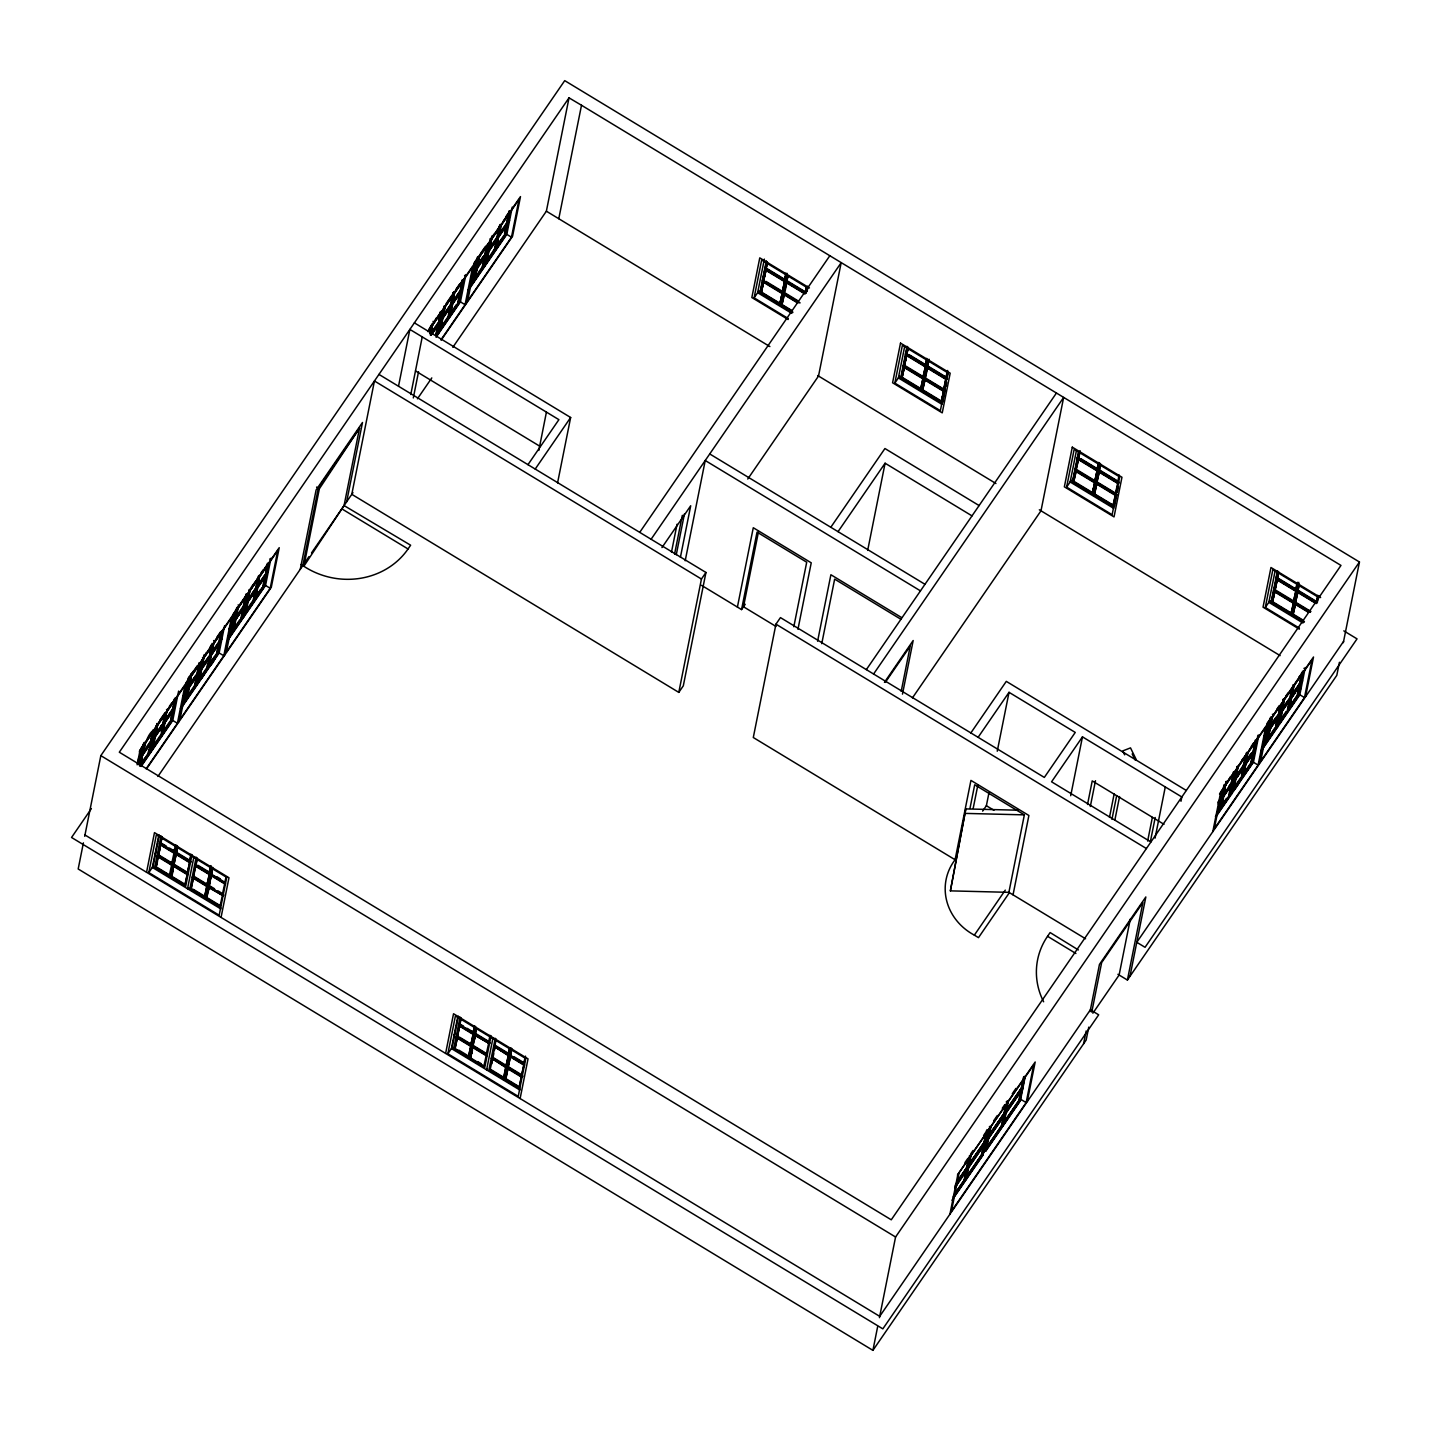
<?xml version="1.0" encoding="UTF-8"?>
<svg xmlns="http://www.w3.org/2000/svg" width="1431" height="1431" viewBox="0 0 1431 1431"><rect width="100%" height="100%" fill="white"/><g stroke="black" fill="none" stroke-linecap="round" stroke-linejoin="round"><path stroke-width="1.5" d="M83.409 842.841L78.186 868.993L872.91 1350.363L1086.165 1040.051L1088.758 1027.136M84.715 836.294L100.832 755.64L564.726 80.637L1359.45 562.007L1343.333 642.662M137.126 764.798L140.059 750.184M138.217 763.939L141.15 749.254L184.957 685.503L177.408 723.281L146.123 768.823M139.594 761.65L140.327 757.983M138.503 758.68L140.9 755.21L143.1 744.174M139.379 765.639L141.222 756.462L137.626 761.686M138.342 761.059L141.919 755.836L143.619 744.496L141.401 755.514L137.823 760.737M141.991 754.28L139.791 765.299L140.828 765.925L149.2 753.726L151.4 742.707L150.362 742.081L149.629 745.766M142.545 751.49L143.279 747.823M139.898 765.961L141.741 756.766L140.703 756.14M142.51 754.584L140.31 765.603L148.681 753.422L150.881 742.403L142.51 754.584L140.828 765.925M140.488 765.335L144.871 743.405L143.833 742.778M144.567 749.844L142.188 753.332L143.207 753.958L145.425 742.939L144.388 742.313M148.896 749.433L148.162 753.1L149.2 753.726M150.917 739.308L152.759 730.114M149.504 748.646L150.452 743.941M151.901 736.679L151.114 740.668L152.133 741.294L137.644 762.401M153.278 730.436L151.078 741.455L142.706 753.636C149.361 721.331 164.35 725.606 143.207 753.958M141.293 765.567L149.754 753.261L154.53 729.345L139.344 751.776M155.085 729.882L155.925 725.66M155.89 727.145L150.845 752.33L149.808 751.704M152.401 745.64L153.135 741.974M155.514 730.007L156.265 726.34M151.292 748.896L152.33 749.522L157.392 724.175M161.989 733.996L153.063 748.109L155.263 737.09L154.226 736.464M154.423 735.516L155.46 736.142L157.66 725.123L156.623 724.497M161.148 731.617L162.615 724.265L163.635 724.891L161.435 735.928L153.063 748.109M164.637 714.141L162.794 723.335L163.832 723.961L155.46 736.142M160.916 735.606L165.513 712.62L163.832 723.961M163.528 724.229L161.703 733.423L162.723 734.049L171.112 721.85L173.312 710.831L172.275 710.205M175.691 698.865L173.491 709.883L165.12 722.083L164.082 721.457L164.815 717.772M164.422 722.709L162.204 733.727L171.72 719.829L177.408 723.281M166.443 712.584L164.601 721.761L172.972 709.579L175.172 698.561L172.793 702.049M166.765 711.529L161.989 735.462L160.952 734.819L164.583 729.56M162.723 734.049L164.941 723.031L163.903 722.405M165.12 722.083L166.801 710.742L170.396 705.519M171.165 715.715L171.899 712.048M164.082 721.457L172.453 709.257L173.187 705.59M173.938 701.923L174.671 698.239M171.058 718.595L171.917 714.23M170.593 721.546L172.418 712.352M152.33 749.522L171.648 721.385L176.442 697.469L157.106 725.589M178.625 691.066L172.757 720.455L141.114 766.497M146.552 872.284L154.476 832.609L228.978 877.74L221.054 917.414M178.517 722.351L186.441 682.676M148.806 872.588L156.355 834.81L226.724 877.418L219.176 915.214L148.806 872.588L153.528 865.719M185.261 697.827L187.085 688.651L188.123 689.277L185.923 700.296L181.147 707.254M185.404 699.974L190.216 675.271L187.801 678.795M186.906 694.124L187.64 690.44M189.661 680.315L190.412 676.648M158.644 835.954L152.348 867.436L220.875 908.935M188.32 688.329L190.52 677.31L189.482 676.684L187.282 687.703L188.32 688.329L183.526 695.287M152.992 866.488L159.288 835.006M186.692 698.113L188.892 687.077L197.281 674.895L195.063 685.914L183.007 703.462M196.083 668.152L191.289 675.128L189.089 686.147L197.46 673.947L199.66 662.929M191.253 675.897L186.477 699.831L185.44 699.204L189.071 693.928M196.387 676.416L194.562 685.61L186.173 697.791L187.211 698.417L189.411 687.399L188.373 686.773M188.57 685.825L189.608 686.451L191.289 675.128M160.988 835.829L154.62 867.741L185.654 886.54L192.04 854.647M155.746 867.902L158.269 856.4L156.068 867.436L169.52 875.575L155.746 867.902L156.39 866.953L169.842 875.11M158.126 855.935L158.769 854.987L172.239 863.143L171.595 864.074L158.126 855.935L160.666 844.451L158.447 855.47L171.917 863.609M169.573 848.118L174.618 851.177L173.974 852.107L160.522 843.968L161.989 836.616M161.953 837.994L160.844 843.503L174.296 851.642M156.748 865.129L157.482 861.444M159.521 851.32L160.254 847.653M199.142 662.625L196.941 673.643L197.979 674.269L189.608 686.451M195.51 683.142L199.088 665.2M187.211 698.417L195.582 686.236L197.782 675.217L196.763 674.591M197.979 674.269L200.179 663.251M180.431 708.613L196.136 685.771L200.912 661.837L186.424 682.927M198.086 679.403L198.873 675.414M200.877 665.433L201.664 661.444M197.245 684.841L202.272 659.655M201.145 669.279C218.782 639.192 207.245 674.269 199.446 680.601L198.426 679.975L199.159 676.308M199.893 672.642L200.626 668.957L201.664 669.583L199.446 680.601M201.181 666.184L201.914 662.499M197.675 681.389L198.712 682.015L204.204 654.575M209.194 655.827L200.805 668.009L201.843 668.635L204.043 657.616M198.426 679.975L206.797 667.794L207.531 664.127M208.264 660.442L208.998 656.775L202.487 665.916M209.552 653.985L211.394 644.809L212.414 645.435L210.214 656.453L201.843 668.635M209.516 657.079L207.316 668.098L198.945 680.297M201.324 668.331L209.695 656.149L211.913 645.113L203.524 657.312M218.657 642.716L219.694 643.342C213.04 675.647 198.05 671.354 219.176 643.02M212.128 643.395L213.165 644.022L208.371 667.955L207.352 667.329M209.123 666.542L211.323 655.523L210.285 654.897M220.678 632.574L218.854 641.768L210.482 653.949L211.502 654.575L213.72 643.556L222.825 629.962L218.049 653.895L198.712 682.015M169.198 876.04L171.72 864.557M171.595 864.074L174.117 852.59L162.347 845.453M173.974 852.107L175.441 844.773M176.514 845.238L170.128 877.149L170.772 876.201M185.368 884.501L184.724 885.449L171.273 877.292L173.473 866.274L171.595 876.827L185.046 884.984L187.246 873.965M187.747 872.552L187.103 873.482L173.652 865.326L176.496 853.377M190.144 860.586L189.5 861.516L176.049 853.377L177.516 846.025M177.462 847.385L176.371 852.894L189.822 861.051L190.931 855.541M172.275 874.52L173.008 870.853M176.049 853.377L177.426 848.762M216.832 651.892L217.566 648.225M211.502 654.575L219.891 642.394L222.091 631.375M224.595 625.669L219.14 652.965L181.415 707.862M223.808 655.774L231.357 617.995L187.533 681.746L179.984 719.525L223.808 655.774L218.102 652.339M224.9 654.843L232.824 615.169M234.04 618.371L235.865 609.177L236.902 609.803L232.305 632.788L228.727 638.011M229.407 635.221L231.822 631.697L236.204 609.767M234.523 621.77L231.786 632.484L228.209 637.707M239.746 619.838L232.573 630.284L233.593 630.928L235.811 619.891L234.773 619.265M243.842 606.458L235.99 618.961L238.19 607.942L237.152 607.299M184.724 885.449L187.568 873.482M187.103 873.482L189.947 861.516M189.5 861.516L190.967 854.164M243.145 607.084L240.945 618.103L241.982 618.729L233.593 630.928M234.952 618.335L243.342 606.136L245.166 596.96M193.829 857.258L187.533 888.74L188.177 887.81L191.879 890.046M246.275 593.704L241.463 618.425L233.092 630.606M241.982 618.729L243.664 607.406L235.292 619.587M235.99 618.961L244.361 606.762L246.561 595.743L245.542 595.117M228.03 639.353L242.519 618.264L247.313 594.33L232.126 616.779M249.083 590.055L243.628 617.333L242.59 616.707M245.542 608.801L246.275 605.134M249.405 589.5L247.205 600.519L248.225 601.145L256.614 588.946L258.814 577.927L257.777 577.301L257.043 580.986M196.172 857.151L189.804 889.045L220.839 907.862M245.327 612.79L247.527 601.771L255.899 589.59L253.698 600.609M249.924 589.805L247.724 600.823L256.095 588.642L258.296 577.623L249.924 589.805L248.225 601.145M248.905 606.851L244.075 613.899L245.112 614.525L250.175 589.178M244.808 612.486L245.846 613.112L248.046 602.093L247.008 601.467L250.604 596.244M190.931 889.206L193.453 877.722L191.253 888.74L204.705 896.879L206.905 885.861L204.383 897.362L190.931 889.206L191.575 888.275M193.31 877.239L193.954 876.309L207.406 884.447L206.762 885.395L193.31 877.239L195.51 866.22L193.632 876.774L207.084 884.93L209.302 873.894M210.947 865.612L209.159 873.429L195.707 865.272L197.174 857.938M197.46 858.833L196.029 864.807L209.481 872.964M247.205 608.998L253.18 600.287L255.022 591.11M248.404 598.766L255.577 588.32L256.31 584.653M254.128 597.836L256.131 587.855L257.151 588.481M256.918 583.866L258.51 575.906L259.548 576.532M255.577 592.899L256.31 589.232M265.611 572.436L267.436 563.242L268.473 563.868L266.273 574.886L257.902 587.086L256.865 586.46L259.065 575.441M245.846 613.112L254.217 600.913L256.417 589.894L255.38 589.268M261.98 572.257L259.583 575.745L254.772 600.448L253.734 599.822M255.505 599.052L257.705 588.016L256.668 587.39L265.057 575.208L262.839 586.227L263.876 586.853L255.505 599.052L254.468 598.426M257.902 587.086L259.583 575.745M263.876 586.853L266.077 575.834M265.343 580.628L266.184 576.443M245.112 614.525L264.431 586.388L269.207 562.455L249.888 590.592M270.978 558.179L265.54 585.458L227.797 640.355M206.762 885.395L209.624 873.429M209.159 873.429L210.625 866.077M205.313 898.453L211.305 868.545M206.44 898.614L207.084 897.666L220.553 905.823L219.909 906.753L206.44 898.614L208.98 887.113L206.762 898.131L220.231 906.288M208.837 886.648L211.359 875.146L224.81 883.303L222.288 894.786L208.837 886.648L210.214 882.033M225.329 881.89L224.685 882.82L211.233 874.681L212.7 867.329M211.359 875.146L209.159 886.183L222.288 894.786M212.647 868.706L211.555 874.216L225.007 882.355M208.193 892.157L208.926 888.49M210.947 878.366L211.681 874.681M270.191 588.284L277.739 550.506L233.933 614.239L226.384 652.035L270.191 588.284L264.502 584.832M219.909 906.753L222.431 895.269L208.658 887.596M224.685 882.82L226.098 876.845M300.26 569.323L316.108 489.974L362.49 422.485L346.642 501.834M303.873 566.211L319.363 488.74L359.539 428.119L344.066 505.572L303.873 566.211L301.118 564.53M398.551 386.084L409.874 329.416L558.895 419.659L527.967 464.664M410.786 394.527L422.199 337.072M413.309 397.943L418.532 371.792M430.033 329.273L430.767 325.588L431.804 326.214L430.337 333.566M429.819 333.244L431.286 325.91L428.889 329.38M430.212 332.904L430.946 329.219M430.373 335.051L432.573 324.032L434.97 320.544M430.552 334.782L432.538 324.801L431.5 324.175M431.25 333.53L432.573 324.032M438.029 323.495L435.829 334.514L436.866 335.14L439.067 324.121M438.601 320.705L440.426 311.529L441.464 312.155L439.263 323.173L430.892 335.373M440.766 312.119L436.383 334.049L437.421 334.675L442.197 310.742L428.209 331.437M436.348 334.836L438.548 323.8L431.375 334.246M443.968 306.467L438.512 333.745L437.492 333.119M440.068 327.055L440.802 323.388M443.932 307.737L442.09 316.931L443.127 317.557L451.498 305.358L453.699 294.339L452.679 293.713M445.059 305.59L439.997 330.919L459.333 302.8L464.109 278.866L444.773 307.003M440.211 329.202L442.93 318.505L441.911 317.879M443.127 317.557L445.327 306.538L444.29 305.912M439.711 328.897L448.082 316.698L450.282 305.679L451.32 306.306L449.119 317.324L440.73 329.524M443.288 315.178L450.461 304.731L452.303 295.555M453.412 292.3L450.98 305.053L442.608 317.235M450.103 311.153L450.837 307.486M453.967 291.835L451.749 302.871L452.786 303.497L461.176 291.298L463.59 280.261M449.889 315.142L452.089 304.123L460.46 291.942L458.26 302.961M454.468 292.157L452.268 303.175L460.657 290.994L462.857 279.975L454.468 292.157L452.786 303.497M454.45 292.926L449.656 316.859L448.619 316.233L451.051 312.727M449.37 314.82L450.407 315.446L452.607 304.427L451.57 303.801L455.165 298.578M459.584 293.462L457.741 302.639L458.779 303.265L450.407 315.446M452.947 301.118L460.138 290.672L462.338 279.653L463.376 280.279M458.689 300.188L462.678 280.243M458.779 303.265L460.979 292.246L459.941 291.62M465.88 274.591L460.424 301.869L436.079 337.287M441.303 339.308L465.075 304.696L472.641 266.899L428.817 330.65M466.184 303.766L474.108 264.091M472.928 279.242L474.77 270.065L475.79 270.692L473.589 281.71L470.012 286.933M472.552 272.588L474.949 269.117L476.791 259.923M471.193 276.702L475.986 269.744L478.079 258.063M484.948 256.31C477.918 254.468 468.796 305.214 477.078 268.813L476.058 268.187M476.237 267.239L477.274 267.865L479.474 256.847L478.437 256.221M473.84 279.206L482.229 267.007L484.054 257.83M477.435 265.504L484.608 255.058L486.451 245.864M486.969 246.186L482.748 267.329L474.144 279.778M474.877 279.832L483.267 267.651L485.467 256.614L484.429 255.988M477.274 267.865L485.646 255.684L487.846 244.665M468.098 290.028L483.803 267.186L488.597 243.252L474.09 264.341M484.912 266.255L490.368 238.959M488.293 250.371L486.093 261.39L487.13 262.016L495.502 249.835L500.099 226.849M488.847 247.581L489.581 243.914M485.359 262.803L486.379 263.429L491.87 235.972M487.13 262.016L488.812 250.675L497.183 238.494L494.983 249.513L487.81 259.959M489.509 250.049L497.899 237.868L496.861 237.242L488.49 249.423L489.509 250.049L491.709 239.031L490.69 238.405M487.291 259.655L494.464 249.209L496.664 238.19L497.702 238.816M497.219 235.399L499.061 226.223M492.604 252.25L495.019 248.744L497.004 238.762M498.435 237.403L497.398 236.777L499.401 226.796M500.868 224.649L496.056 249.37L495.019 248.744M504.123 235.149L495.752 247.33L496.79 247.957L498.471 236.616L506.842 224.434M508.363 213.988L506.52 223.182L498.149 235.364L499.186 235.99L501.387 224.971L500.349 224.345M504.499 233.307L506.324 224.112L507.361 224.739L505.161 235.775L496.79 247.957M496.271 247.635L504.642 235.453L509.454 210.751M499.186 235.99L507.558 223.808L509.758 212.79L508.72 212.164M486.379 263.429L505.715 235.31L510.491 211.377L491.173 239.496L490.135 238.87M512.262 207.084L506.807 234.38L469.082 289.259M511.475 237.188L519.024 199.41L475.217 263.161L467.669 300.939L511.475 237.188L505.787 233.754M452.822 347.322L546.374 211.198L569.019 97.845L581.505 105.268L558.788 218.728L769.896 346.588M538.825 450.443L546.392 412.271M557.571 482.891L570.647 417.494L414.382 322.851M445.613 1053.413L453.538 1013.738L528.039 1058.868L520.115 1098.543M447.867 1053.735L455.416 1015.938L525.785 1058.564L518.237 1096.343L447.867 1053.735L452.59 1046.848M457.705 1017.083L451.409 1048.565L519.936 1090.064M452.053 1047.635L458.349 1016.153M491.083 1035.776L484.715 1067.687L453.663 1048.887L460.049 1016.976M457.33 1037.547L455.13 1048.565L468.259 1057.187L454.808 1049.03L457.652 1037.081M471.282 1044.272L470.638 1045.22L457.187 1037.064L460.031 1025.115M473.679 1032.323L473.035 1033.254L459.584 1025.097L461.05 1017.763M460.997 1019.122L459.906 1024.632L473.357 1032.788L474.466 1027.279M468.259 1057.187L471.103 1045.22M470.638 1045.22L473.482 1033.254M473.035 1033.254L474.502 1025.902M468.939 1054.88L470.781 1045.685M472.802 1035.561L470.96 1044.755L457.509 1036.599L459.709 1025.58L473.16 1033.737M469.189 1058.278L475.575 1026.367M484.411 1065.648L483.767 1066.578L470.316 1058.439L472.838 1046.955L470.638 1057.974L484.089 1066.113M472.713 1046.472L475.235 1034.989L488.687 1043.127L486.164 1054.611L472.713 1046.472L473.357 1045.542L486.808 1053.681L486.164 1054.611M475.11 1034.506L475.754 1033.576L489.205 1041.714L488.561 1042.662L475.11 1034.506L476.201 1028.996M475.235 1034.989L473.035 1046.007L486.486 1054.146M476.523 1028.531L475.432 1034.041L488.883 1042.179M471.693 1053.824L472.427 1050.157M474.466 1040.015L475.199 1036.348M483.767 1066.578L486.307 1055.094M488.561 1042.662L490.028 1035.311M492.89 1038.387L486.594 1069.887L487.238 1068.939M495.233 1038.28L488.847 1070.191L519.9 1088.991M489.992 1070.352L492.514 1058.851L505.644 1067.472L503.444 1078.491L489.992 1070.352L490.636 1069.404L502.406 1076.541M493.749 1053.771L493.015 1057.437L506.467 1065.594L505.823 1066.524L492.371 1058.385L494.893 1046.884L508.345 1055.041L506.145 1066.059L492.693 1057.92M494.768 1046.419L495.412 1045.471L508.864 1053.627L508.22 1054.558L494.768 1046.419L496.235 1039.067M491.727 1063.895L492.461 1060.228M494.482 1050.104L495.215 1046.419M505.823 1066.524L508.667 1054.575M508.22 1054.558L509.311 1049.048M505.966 1067.007L503.766 1078.026L490.314 1069.869M508.899 1052.25L509.633 1048.583M504.374 1079.6L510.76 1047.689M505.501 1079.743L508.023 1068.259L505.823 1079.278L519.274 1087.435L521.474 1076.398L518.952 1087.9L505.501 1079.743L506.145 1078.813L517.915 1085.932M521.993 1074.985L521.349 1075.933L507.898 1067.776L510.742 1055.828M524.39 1063.036L523.746 1063.966L510.295 1055.81L511.761 1048.476M511.708 1049.835L510.617 1055.345L524.068 1063.501L525.535 1056.15M521.349 1075.933L524.193 1063.966M523.746 1063.966L525.213 1056.615M671.479 552.187L677.06 524.229M674.573 554.083L682.319 515.339M676.273 554.727L684.412 513.979M680.423 557.231L690.708 505.751L661.963 547.572M685.199 560.773L705.233 460.496L920.473 590.878M788.248 318.523L754.101 297.845L761.65 260.066L807.191 287.649L806.351 291.835M764.351 259.1L757.643 292.693L791.79 313.371M701.44 579.036L374.439 380.968L351.793 494.321L678.795 692.389L701.44 579.036L705.948 572.472L378.947 374.403M791.898 312.369L759.897 292.997L766.336 260.782M759.897 292.997L762.544 282.086M766.533 262.141L762.294 281.031L798.051 302.692M779.662 304.427L782.507 292.479L779.662 304.427L761.042 293.158L763.886 281.191M763.421 281.191L766.265 269.225L763.421 281.191L782.059 292.479L782.703 291.53L784.904 280.512L765.818 269.225L767.284 261.873M761.364 292.693L763.564 281.657M763.743 280.726L765.943 269.708L784.582 280.977L782.381 291.996M766.14 268.76L767.231 263.25M761.042 293.158L763.51 283.034M765.818 269.225L767.553 262.767M705.948 572.472L683.303 685.825L678.795 692.389M782.059 292.479L784.904 280.512M785.905 273.16L784.438 280.512L786.191 274.054M779.984 303.962L782.185 292.944M784.76 280.029L785.869 274.519M787.032 273.321L780.593 305.536L787.229 274.68M792.899 312.459L781.737 305.697L784.26 294.196M799.017 302.746L784.116 293.731L786.639 282.229L805.277 293.516M805.599 293.051L786.513 281.764L787.926 275.772M781.737 305.697L784.582 293.731L783.938 294.661L796.978 302.567M785.136 290.958L786.961 281.764L786.317 282.712L804.955 293.981M786.513 281.764L787.891 277.149M737.412 607.084L753.278 527.735L811.234 562.83L797.943 629.3M701.494 585.315L741.562 609.588L757.035 532.117L806.708 562.204L793.811 626.76M805.134 293.033L806.243 287.524M804.204 292.997L764.691 269.064L765.335 268.134L805.456 292.568L806.565 287.059M805.456 292.568L806.887 286.594M758.537 531.456L743.494 606.762L775.978 626.438M806.476 292.139L807.674 286.164M807.12 291.209L807.925 287.22M978.106 737.323L1009.034 692.318L1075.253 732.422L1044.326 777.427L780.45 617.602L775.942 624.166L753.296 737.52L955.085 859.745A56.113 51.588 11.3 0 0 974.35 935.141L978.482 937.645L1009.41 892.64M817.602 641.213L830.892 574.743L901.566 617.548M821.752 643.682L834.649 579.126L900.868 619.247M894.84 383.097L902.389 345.3L947.912 372.883L940.364 410.661L894.84 383.097L899.562 376.21M904.678 346.445L898.382 377.927L942.009 404.365M907.021 346.338L900.636 378.249L942.027 403.309L946.446 381.218M905.662 355.371L901.28 377.301L941.419 401.753L943.619 390.717M906.056 353.368L947.447 378.446L946.803 379.376L905.412 354.316L906.86 349.379M901.763 378.392L904.607 366.443L901.763 378.392L920.401 389.679L921.045 388.731L902.406 377.462M904.159 366.425L907.004 354.477L904.159 366.425L922.78 377.712L923.424 376.782L904.803 365.495M909.061 354.655L925.821 364.816L925.177 365.746L906.556 354.459L908.023 347.125M867.669 550.416L885.091 463.215L972.007 515.875M902.085 377.927L904.285 366.908M904.481 365.96L906.682 354.942L925.302 366.229M906.878 353.994L907.97 348.484M907.934 349.862L906.556 354.459M920.401 389.679L923.245 377.712L906.485 367.57M922.78 377.712L925.624 365.746L923.102 377.247M925.177 365.746L926.644 358.394M920.723 389.214L922.923 378.195M925.499 365.281L926.912 359.306M927.413 360.397L921.331 390.77L927.95 359.932M941.097 402.218L943.941 390.252L941.097 402.218L922.458 390.931L924.981 379.448M943.476 390.252L945.676 379.233L927.055 367.946L927.699 367.016L925.499 378.034L944.12 389.304L943.476 390.252L924.855 378.965L927.377 367.481L945.998 378.75L943.798 389.787M945.676 379.233L946.32 378.285L927.252 366.998L929.041 359.181M922.458 390.931L925.302 378.965L942.081 389.125M927.252 366.998L928.987 360.558M947.34 370.933L945.873 378.285L947.25 373.67M946.195 377.82L947.662 370.468M944.496 387.479L945.587 381.97M946.803 379.376L948.109 372.919M942.671 402.379L945.068 390.413L903.211 365.334M945.855 386.424L946.66 382.435M901.208 691.334L910.223 646.15L885.342 682.354M902.478 694.124L913.175 640.516L884.447 682.337M955.085 859.745L970.933 780.396L1028.889 815.491L1013.041 894.84M1017.835 810.196L965.836 808.909L950.381 890.869L1008.891 892.336L1085.574 938.772M950.381 890.869L965.836 808.909M969.968 808.461L974.708 784.778L1024.363 814.865L1008.891 892.336M973.187 808.354L977.928 784.671M872.91 1350.363L877.704 1326.376M879.457 1317.665L895.573 1237.01L1359.45 562.007M982.632 811.109L986.388 805.671L989 792.595M997.246 751.221L1009.034 692.318M1066.614 487.13L1074.162 449.352L1119.686 476.934L1112.137 514.713L1066.614 487.13L1071.336 480.261M1076.452 450.497L1070.155 481.979L1113.783 508.399M1113.801 507.361L1072.409 482.283L1078.491 451.892M1077.436 459.405L1072.409 482.283M1077.847 457.419L1119.239 482.497L1118.595 483.428L1077.203 458.349L1078.634 453.43M1092.175 493.731L1095.019 481.764L1092.175 493.731L1073.536 482.444L1076.076 470.96M1080.119 450.693L1078.33 458.51L1097.416 469.797L1095.198 480.816L1094.554 481.764L1075.933 470.477L1078.455 458.993L1097.094 470.262L1094.876 481.281M1073.536 482.444L1076.398 470.477L1075.754 471.425L1094.375 482.694M1075.933 470.477L1078.419 460.353M1079.707 453.895L1078.33 458.51M1094.554 481.764L1097.416 469.797M1098.418 462.446L1096.951 469.797L1098.704 463.34M1092.497 493.248L1094.697 482.229M1097.273 469.332L1098.382 463.805M1099.545 462.607L1093.105 494.822L1099.741 463.966M949.934 1214.168L957.858 1174.493L1033.701 1064.807L1026.152 1102.603L951.418 1211.342L958.967 1173.563M1098.954 484.143L1115.715 494.303L1112.871 506.252L1094.232 494.983L1097.094 483.016M1096.629 483.016L1097.273 482.068L1115.894 493.355L1115.25 494.285L1096.629 483.016L1099.473 471.049L1096.951 482.533M1098.829 471.997L1117.468 483.267L1118.112 482.336L1099.026 471.049L1100.493 463.698M1094.554 494.5L1096.772 483.481M1099.348 470.584L1100.761 464.592M954.137 1194.652L964.047 1180.235L966.247 1169.216L967.284 1169.842L965.084 1180.861L953.922 1197.085M956.534 1182.686L966.444 1168.268L968.644 1157.25L969.681 1157.876L967.463 1168.894L955.085 1186.925M966.193 1171.792L964.601 1179.77L965.639 1180.396L970.415 1156.463L969.377 1155.837M955.103 1185.44L966.98 1167.803L968.179 1161.811M987.712 1130.436L982.471 1155.55L966.372 1178.983L965.335 1178.357L967.177 1169.181M983.562 1135.534L986.031 1131.939L983.83 1142.958L984.868 1143.584L968.769 1167.016L967.732 1166.39L968.465 1162.723M966.372 1178.983L968.572 1167.964L967.535 1167.338M968.769 1167.016L970.969 1155.998L969.932 1155.372M965.335 1178.357L981.433 1154.924L983.276 1145.73M953.422 1196.03L981.988 1154.459L986.048 1134.193M986.961 1129.578L987.801 1131.152L983.025 1155.085L951.955 1200.287M1112.871 506.252L1115.393 494.768M1115.25 494.285L1117.79 482.802L1099.151 471.515M1119.114 474.985L1117.647 482.336L1118.291 481.388L1099.67 470.101L1099.026 471.049M988.982 1128.612L984.564 1150.703L985.601 1151.329L1020.392 1100.707L1025.168 1076.774M1116.269 491.513L1117.378 486.003M985.315 1149.29L987.515 1138.271L988.553 1138.897L986.335 1149.916L985.315 1149.29L1001.414 1125.857L1003.614 1114.838L1004.651 1115.465L1002.451 1126.483L986.335 1149.916M1007.048 1103.498L1004.848 1114.516L988.732 1137.949L987.694 1137.323L989.894 1126.304M985.601 1151.329L990.377 1127.395L989.358 1126.769M1075.003 469.368L1116.842 494.446L1114.445 506.413L1073.858 481.979M1117.235 492.461L1118.434 486.486M988.732 1137.949L990.932 1126.93M987.694 1137.323L1003.811 1113.89L1005.635 1104.714M1003.56 1117.414L1001.968 1125.392L1003.006 1126.018L1007.782 1102.085L1006.744 1101.459M1023.04 1081.657L1021.752 1088.115L1022.789 1088.741L987.998 1139.362L986.961 1138.736L1004.347 1113.425L1005.152 1109.436M1003.435 1120.312L1004.168 1116.627M1006.565 1104.66L1007.299 1100.994L1008.336 1101.62L1006.136 1112.638L1005.099 1112.012L1021.197 1088.58L1023.398 1077.561L1024.435 1078.187M1002.702 1123.979L1003.739 1124.605L1005.939 1113.586L1004.902 1112.96L1021.752 1088.115M1070.71 795.725L1082.462 736.858L1181.845 796.978L1180.969 801.288M1003.936 1122.172L1018.818 1100.546L1020.643 1091.352M985.816 1148.896L1019.355 1100.081L1021.358 1090.1M1003.739 1124.605L1019.838 1101.172L1025.079 1076.058M1027.243 1101.673L1035.185 1061.999L957.464 1174.958M1087.524 804.49L1092.229 780.897L1164.011 824.31M1090.315 806.494L1095.484 780.718M1109.472 817.405L1114.177 793.811M1111.941 819.373L1116.663 795.708M1114.838 820.213L1119.561 796.548M1083.589 1043.789L1086.165 1030.928M1090.028 1011.628L1099.455 964.44L1145.837 896.951L1129.989 976.3M1091.764 1012.075L1101.655 962.58L1142.886 902.585L1127.413 980.038L1117.915 974.296M1130.293 919.078L1119.114 975.03L1092.873 1013.202M1147.644 841.052L1152.366 817.369M1150.488 841.088L1155.211 817.495M1155.067 838.119L1165.281 786.961M1212.808 831.661L1220.732 791.987L1313.515 656.99L1305.591 696.664M1221.841 791.057L1214.275 828.853L1258.099 765.102L1265.648 727.306L1219.516 794.008M1216.797 812.468L1219.176 808.98L1221.019 799.804M1217.978 802.236L1221.573 797.013L1223.773 785.995M1219.695 809.302L1224.507 784.582M1221.573 801.593L1222.307 797.926M1228.853 786.442L1231.232 782.954L1233.433 771.935L1234.47 772.561L1232.27 783.58L1223.899 795.761L1222.861 795.135L1223.594 791.468M1224.328 787.801L1225.061 784.116M1215.438 816.564L1220.214 809.606L1222.414 798.587L1221.376 797.961M1219.015 802.863L1222.611 797.639L1224.292 786.317M1220.983 807.424L1223.183 796.405L1231.572 784.206L1229.372 795.225L1217.101 813.005M1225.58 784.438L1223.38 795.457L1231.751 783.276L1233.951 772.239L1225.58 784.438L1223.899 795.761M1226.349 781.219L1220.768 809.141L1219.731 808.515M1220.464 807.102L1221.502 807.728L1223.702 796.709L1222.682 796.083M1299.437 628.155L1265.29 607.477L1272.839 569.681L1318.38 597.264M1230.678 785.744L1228.853 794.92L1229.873 795.547L1221.502 807.728M1232.878 777.051L1233.772 772.525M1229.873 795.547L1232.091 784.528M1215.939 816.171L1230.427 795.081L1235.221 771.148M1275.128 570.826L1268.832 602.326L1302.979 623.004M1236.992 766.855L1231.536 794.151L1230.499 793.525M1235.436 778.589C1253.073 748.502 1241.536 783.58 1233.755 789.93L1232.717 789.286L1233.45 785.619M1235.829 773.652L1236.563 769.985M1238.065 765.996L1233.003 791.325L1252.34 763.206L1257.921 735.284M1303.086 622.002L1271.104 602.63L1277.472 570.719M1233.755 789.93L1235.955 778.893L1234.917 778.267M1246.419 752.706C1248.154 759.324 1229.247 796.208 1238.334 766.944L1237.314 766.3M1276.13 579.752L1271.104 602.63M1315.393 602.63L1275.88 578.696L1277.722 571.774M1272.231 602.773L1275.075 590.824L1272.231 602.773L1290.851 614.06L1291.495 613.13L1272.875 601.843M1277.096 580.7L1275.254 589.876L1293.892 601.163L1293.248 602.093L1274.61 590.824L1277.472 578.857M1293.57 601.628L1296.092 590.144L1277.007 578.857L1278.473 571.506M1274.753 591.289L1272.553 602.308L1304.428 621.609M1274.932 590.341L1277.15 579.322L1295.771 590.609M1277.328 578.374L1278.438 572.865M1277.007 578.857L1278.759 572.4M1241.464 775.262L1243.289 766.086M1235.096 777.337L1243.485 765.138L1245.31 755.962M1241.607 777.427L1243.807 766.408M1245.864 757.75L1246.598 754.083M1236.134 777.963L1244.523 765.764L1246.723 754.745L1245.686 754.119M1247.492 752.563L1245.292 763.582L1253.663 751.4L1255.863 740.364L1248.691 750.81M1247.456 753.332L1242.68 777.266L1241.643 776.639M1233.236 789.608L1251.266 763.367L1253.467 752.33C1246.455 750.506 1237.314 801.253 1245.614 764.834L1244.576 764.208M1244.773 763.26L1245.811 763.886L1248.011 752.867L1246.973 752.241M1242.376 775.226L1250.748 763.045L1252.214 755.693M1255.345 740.06L1253.145 751.078L1254.182 751.704L1245.811 763.886M1252.179 758.233L1251.302 762.58L1252.34 763.206M1252.894 754.602L1255.291 742.635M1243.414 775.852L1251.785 763.671L1253.985 752.652L1252.948 752.026M1254.182 751.704L1256.382 740.686M1258.886 734.979L1253.431 762.276L1215.706 817.173M1259.191 764.172L1267.115 724.497M1268.224 723.567L1260.675 761.346L1304.482 697.595L1312.03 659.816L1267.097 724.748M1290.851 614.06L1293.696 602.111L1276.935 591.951M1293.248 602.093L1296.092 590.144M1297.094 582.793L1295.627 590.127L1296.271 589.196L1277.65 577.909M1263.179 744.961L1265.576 741.491L1267.777 730.454L1268.814 731.08L1266.614 742.117L1263.018 747.34M1268.689 725.839L1269.422 722.172M1291.173 613.595L1293.696 602.111M1295.949 589.661L1297.416 582.31M1270.907 717.092L1268.474 729.828L1263.698 736.786M1264.217 737.108L1268.993 730.15L1271.086 718.451M1298.239 582.936L1291.799 615.169L1298.811 582.31M1271.962 716.931L1269.762 727.95L1278.151 715.768M1271.944 717.718L1267.15 741.652L1266.113 741.025M1277.955 716.716C1270.943 714.874 1261.802 765.621 1270.102 729.22L1269.064 728.594M1269.243 727.646L1270.281 728.272L1272.481 717.253L1271.461 716.627M1304.106 622.091L1292.926 615.312L1295.449 603.828M1310.206 612.379L1295.305 603.345L1297.845 591.862L1316.466 603.149M1317.701 598.051L1316.323 602.666L1297.702 591.379L1299.169 584.045M1292.926 615.312L1295.771 603.363L1299.491 605.617M1295.305 603.345L1298.167 591.397L1297.523 592.327L1316.144 603.614M1297.702 591.379L1299.455 584.939M1275.611 725.589L1277.436 716.394L1278.473 717.02L1276.273 728.039L1267.902 740.238M1278.724 709.937L1279.457 706.27M1267.15 740.185L1275.754 727.735L1279.976 706.592M1270.281 728.272L1278.652 716.09L1280.87 705.054M1261.122 750.434L1276.828 727.574L1281.604 703.658M1283.374 699.365L1277.919 726.644L1276.881 726.018M1280.208 716.287L1280.942 712.602M1291.71 688.454L1289.868 697.648L1290.905 698.274L1282.534 710.456L1281.496 709.83L1282.23 706.163M1282.963 702.478L1283.696 698.811M1278.366 723.21L1279.403 723.836L1284.466 698.489M1279.099 721.796L1280.137 722.422L1282.337 711.404L1281.3 710.778L1283.696 707.29M1282.534 710.456L1284.215 699.115L1292.587 686.934L1290.386 697.952L1282.015 710.152M1289.671 698.578L1287.471 709.615L1288.508 710.241L1280.137 722.422M1288.419 707.147L1290.422 697.183L1291.46 697.809M1291.621 691.191L1292.408 687.202M1290.708 699.222L1287.989 709.919L1279.618 722.1M1288.508 710.241L1293.105 687.256M1289.796 708.363C1290.744 684.716 1314.767 671.05 1289.796 708.363L1288.759 707.737L1297.148 695.538L1299.348 684.519L1296.951 688.007M1302.478 671.157C1304.196 677.757 1285.306 714.641 1294.393 685.377L1293.356 684.751M1299.903 681.746L1301.727 672.552L1302.765 673.178L1300.564 684.215L1292.193 696.396M1299.867 684.841L1297.667 695.86L1289.277 708.041M1316.323 602.666L1317.79 595.314M1317.754 596.691L1316.645 602.201L1276.524 577.766M1279.403 723.836L1298.722 695.699L1303.516 671.783M1317.826 600.984L1318.863 595.797M1305.287 667.49L1299.831 694.768L1260.89 751.436M1339.416 662.285L1336.804 675.36L1127.413 980.038M569.019 97.845L119.31 752.223L891.263 1219.802L1340.972 565.424L581.505 105.268M91.387 808.604L71.55 837.475L882.838 1328.862L1098.668 1014.812L1090.386 1009.785L879.707 1316.359L84.984 834.989M359.539 428.119L318.308 488.114L302.835 565.585A74.108 68.116 11.3 0 0 408.05 548.967L410.625 545.211L344.066 505.572M190.77 674.806L193.167 671.318M159.717 720.383L164.511 713.425M169.395 706.324L171.774 702.836M191.486 674.18L197.46 665.469M206.118 652.876L204.239 656.668M209.695 647.653L212.092 644.183M216.975 637.081L220.553 631.858M251.301 587.121L258.993 576.997M260.961 573.062L263.358 569.574M436.348 317.861L433.271 323.406M446.204 303.533L452.178 294.822M455.863 289.473L459.458 284.25M474.269 262.678L477.865 257.455M480.351 253.842L485.127 246.883M493.784 234.29L491.906 238.083M505.841 216.743L509.436 211.52M141.222 747.984L143.619 744.496M157.142 724.802L165.513 712.62M186.406 682.211L190.001 676.988M214.382 641.499L221.572 631.053L216.975 654.039L208.604 666.238M232.806 614.722L236.383 609.499L234.183 620.517L230.588 625.741M246.06 595.439L237.671 607.62L232.859 632.323L231.822 631.697M264.377 568.787L267.955 563.564L265.755 574.582L257.383 586.764M437.349 317.074L440.945 311.851L438.745 322.869L431.572 333.316M446.007 304.481L450.801 297.505M474.072 263.626L476.469 260.156M486.146 246.078L478.956 256.525L476.756 267.543L485.127 255.362M491.209 238.727L499.58 226.527L497.38 237.546L488.991 249.745M503.265 221.179L508.041 214.203M139.523 750.828L279.224 547.679L271.282 587.354L147.16 767.964M427.726 331.581L520.49 196.584L512.566 236.258L441.106 340.256M213.165 644.022L203.488 658.081L202.469 657.455M146.964 746.356L150.559 741.133L151.597 741.759M155.621 733.781L161.596 725.07M183.687 692.926L186.084 689.438M189.768 684.09L195.743 675.378M231.267 623.683L233.664 620.195L234.702 620.821L231.106 626.045M256.865 586.46L265.236 574.26L266.273 574.886M431.053 332.994L438.226 322.547L439.263 323.173M142.653 752.974L146.266 747.697M159.02 729.488L153.689 736.929L154.709 737.555L174.045 709.418L173.008 708.792M160.934 726.376L163.349 722.87L164.386 723.496M168.178 715.84L171.809 710.563M190.251 683.714L187.837 687.238L188.856 687.864M192.666 680.208L197.496 673.178L198.533 673.804L183.347 696.235M214.561 648.332L209.731 655.362L210.768 655.988M231.089 624.631L233.486 621.143L231.285 632.162L232.305 632.788M236.634 616.224L239.049 612.701M252.5 593.132L256.131 587.855M431.536 332.636L435.149 327.359M445.488 312.656L441.356 318.344L442.394 318.97L461.712 290.833L460.675 290.207L457.061 295.484M447.402 309.543L451.015 304.266L452.053 304.892M478.437 264.699L475.503 268.652L476.541 269.278M481.549 259.852L485.163 254.593L486.2 255.219L471.014 277.65M497.398 236.777L502.245 229.747M154.942 735.82L163.313 723.639M184.205 693.248L187.801 688.025M219.372 642.072L210.983 654.271L213.72 643.556M473.071 272.91L475.468 269.422L477.9 256.686L478.92 257.312L474.144 281.245L473.106 280.619M498.668 235.668L507.039 223.486M154.745 736.768L163.134 724.587M165.602 720.974L172.793 710.527M184.027 694.178L187.604 688.955M229.21 628.424L234.004 621.465M257.186 587.712L265.576 575.53L263.358 586.549L254.986 598.73M442.429 318.183L450.801 306.001L448.601 317.02L439.925 329.577M471.693 275.593L475.271 270.37L473.071 281.388L469.493 286.611M229.21 629.157L244.916 606.297L243.878 605.671M431.357 335.015L439.818 322.708L438.78 322.082M508.112 223.343L488.776 251.462L487.738 250.836M140.989 763.546L144.567 758.323M152.026 747.483L160.415 735.301L161.435 735.928M162.884 731.67L170.074 721.224L171.112 721.85M182.488 703.158L184.885 699.67L185.923 700.296M209.284 664.181L216.457 653.734L217.494 654.361M227.69 637.385L230.087 633.915M255.666 596.673L260.46 589.715M451.767 311.35L456.543 304.374M470.173 284.554L472.552 281.084L473.589 281.71M145.086 757.911L148.717 752.634L149.754 753.261M210.965 662.052L214.596 656.775M258.564 592.792L262.195 587.515M497.433 245.22L501.065 239.943M245.023 613.166L254.754 598.999M449.656 315.41L459.387 301.243L465.075 304.696M415.509 370.933L539.684 446.15M157.929 776.425L309.024 556.552M311.529 552.903L352.956 492.622M417.423 398.82L431.804 377.909M558.788 218.728L546.374 211.198M157.517 841.607L158.161 840.677M160.522 843.968L161.166 843.038L166.211 846.079M155.12 853.574L155.764 852.643M173.044 851.016L173.688 850.086M174.922 853.216L175.566 852.268M170.647 862.982L171.291 862.034M172.042 864.091L171.398 865.022L157.947 856.883M173.652 865.326L174.296 864.396L186.066 871.533M171.273 877.292L171.917 876.362L183.687 883.499M191.092 861.677L190.448 862.607L159.396 843.807M195.707 865.272L196.351 864.342M208.228 872.32L208.872 871.39M210.107 874.52L210.751 873.59M211.233 874.681L211.877 873.733M205.831 884.286L206.475 883.356M207.71 886.487L208.354 885.556M204.383 897.362L205.027 896.414L193.257 889.295M225.132 882.838L224.488 883.768L211.037 875.629M223.88 894.947L223.236 895.895L192.183 877.096M535.212 469.046L570.647 417.494M754.101 297.845L758.824 290.976M785.386 281.603L786.03 280.673M782.99 293.57L783.633 292.639M784.116 293.731L784.76 292.783L797.8 300.689M639.729 532.35L829.783 255.791M651.105 539.254L841.178 262.696L818.514 376.049L747.751 479.027M903.677 365.334L903.033 366.282L944.424 391.343L945.068 390.413M456.578 1022.754L457.222 1021.823M741.562 609.588L745.211 604.276M459.584 1025.097L460.227 1024.167L463.59 1026.206M454.182 1034.72L454.825 1033.772M457.187 1037.064L457.831 1036.133M453.663 1048.887L454.307 1047.939M454.808 1049.03L455.452 1048.1M926.107 366.855L926.751 365.907M472.087 1032.162L472.731 1031.214M923.728 378.804L924.372 377.873M473.983 1034.345L474.627 1033.415M924.855 378.965L925.499 378.034M925.302 378.965L924.659 379.913L943.297 391.2M469.708 1044.111L470.352 1043.181M830.803 527.27L884.93 448.529L979.09 505.554M470.316 1058.439L470.96 1057.491M838.047 531.652L885.091 463.215M488.687 1043.127L474.913 1035.454M490.135 1042.823L489.491 1043.754L458.457 1024.954M494.893 1046.884L508.023 1055.506M492.371 1058.385L493.015 1057.437M507.272 1053.466L507.916 1052.518M510.295 1055.81L510.939 1054.88M504.893 1065.433L505.537 1064.485M505.644 1067.472L506.288 1066.542M506.771 1067.633L507.415 1066.685M507.898 1067.776L508.542 1066.846L520.312 1073.966M503.444 1078.491L504.088 1077.561M522.941 1076.094L522.297 1077.024L491.244 1058.225M518.952 1087.9L519.596 1086.952M866.345 669.619L1056.418 393.06M873.59 674.001L1063.644 397.442L1040.999 510.795L912.459 697.863M1078.777 458.51L1078.133 459.458L1096.772 470.745M1075.45 469.386L1074.806 470.316L1116.198 495.394L1116.842 494.446M1097.899 470.888L1098.543 469.958M1095.502 482.855L1096.146 481.925M1094.232 494.983L1094.876 494.035L1113.515 505.322M1115.715 494.303L1115.071 495.233L1096.45 483.964M970.862 732.922L1006.297 681.371L1186.317 790.467M1082.462 736.858L1051.57 781.809L1150.918 841.983M974.35 935.141L1005.278 890.136M1274.127 589.733L1273.483 590.663L1309.24 612.307M1274.61 590.824L1275.254 589.876M1265.29 607.477L1270.013 600.591M1043.628 1001.789A74.108 68.116 11.3 0 1 1047.546 936.303L1050.121 932.565L1078.366 949.951M1296.575 591.236L1297.219 590.288M1294.179 603.202L1294.822 602.254M1295.771 603.363L1295.127 604.293L1308.167 612.2M964.923 1162.652L967.392 1159.056M970.629 1154.03L973.098 1150.417M993.615 1120.902L997.335 1115.482M1002.29 1108.274L1004.777 1104.678M1012.254 1093.785L1015.974 1088.383M1230.553 776.532L1226.295 783.812M1241.607 760.451L1246.902 753.797M1251.266 746.392L1253.663 742.904M1267.276 723.084L1270.871 717.861M1276.953 709.025L1279.332 705.537M1285.593 696.432L1287.989 692.962M1298.847 677.149L1302.961 672.248M1239.013 764.887L1245.006 756.176M1267.097 724.032L1270.674 718.809M1273.161 715.196L1277.955 708.238M1302.246 672.874L1293.874 685.055L1289.063 709.776L1288.025 709.15M957.232 1181.326L984.564 1141.544M987.157 1137.788L1021.949 1087.166M967.732 1166.39L983.83 1142.958M1222.861 795.135L1226.456 789.912M1245.972 761.525L1251.946 752.813M1265.576 732.994L1267.955 729.524L1268.993 730.15M1270.442 725.893L1277.633 715.446L1278.652 716.09M1281.496 709.83L1289.868 697.648M1291.156 695.77L1299.527 683.571L1300.564 684.215M970.719 1162.383L984.385 1142.493L985.422 1143.119L954.888 1187.873M1218.497 801.825L1222.128 796.548L1223.165 797.174M1224.542 793.042L1230.588 784.242M1239.192 771.703L1234.363 778.732L1235.4 779.358L1254.737 751.239L1253.699 750.613L1250.068 755.89M1246.437 761.167L1244.022 764.673L1245.059 765.299M1265.38 733.942L1267.777 730.454M1272.141 723.782L1268.51 729.059L1269.547 729.685M1274.556 720.258L1278.169 714.981L1279.207 715.607L1264.02 738.056M1284.376 705.966L1288.007 700.689M1292.837 693.659L1295.252 690.153M1218.497 802.558L1222.092 797.335M1218.318 803.506L1221.895 798.283M1264.7 735.999L1268.295 730.776L1266.095 741.795L1262.5 747.018M1281.818 711.082L1290.19 698.9M1006.136 1112.638L1022.235 1089.206L1021.197 1088.58M1218.318 804.204L1232.824 783.115L1231.787 782.489M1281.782 711.869L1301.119 683.75L1300.081 683.106M1221.663 805.367L1226.456 798.409M1232.717 789.286L1241.088 777.105L1242.126 777.731M1266.864 739.612L1275.236 727.413M1280.298 720.061L1286.272 711.35M1242.841 774.886L1246.473 769.61M1292.855 702.102L1296.486 696.843M953.189 1197.032L964.405 1180.718M966.891 1177.087L1001.772 1126.34M1005.51 1120.902L1020.464 1099.151L1026.152 1102.603M1343.602 641.356L1136.786 942.296L1145.05 947.304L1357.035 638.87L1343.816 630.874M965.853 813.416L1024.363 814.865M809.445 287.953L759.772 257.866L751.847 297.541L788.141 319.524M1320.634 597.568L1270.961 567.499L1263.036 607.173L1299.33 629.157M766.461 268.295L785.082 279.564M787.157 280.816L805.778 292.103M927.896 366.068L946.517 377.337M1080.834 458.707L1097.595 468.849M1298.346 590.448L1316.967 601.736M764.87 268.134L806.261 293.194M905.608 353.368L947 378.446M1077.382 457.419L1118.774 482.48M1276.076 577.748L1317.468 602.827M765.621 270.173L784.26 281.442M906.36 355.407L924.981 366.694M1276.828 579.788L1295.449 591.075M765.925 281.388L782.703 291.53M1076.577 469.529L1095.198 480.816M1295.949 602.415L1310.85 611.448M762.49 280.082L800.108 302.889M1273.679 589.715L1310.528 611.913M790.162 297.111L795.761 300.492M1085.7 476.129L1089.42 478.383M1303.212 607.871L1306.95 610.125M763.242 282.14L781.863 293.409M903.963 367.373L922.601 378.66M1274.431 591.754L1293.052 603.041M761.686 292.21L780.306 303.497M782.381 304.749L791.683 310.402M923.102 390.001L941.741 401.27M1074.18 481.496L1092.819 492.783M1293.57 614.382L1302.872 620.017M760.541 292.067L792.541 311.439M1303.945 668.331L1304.983 668.957M817.673 375.53L995.94 483.517M1039.335 509.794L1280.119 655.631M1301.566 680.297L1302.586 680.923M1292.801 685.216L1293.839 685.843M508.917 211.216L509.955 211.842M1298.793 694.142L1304.482 697.595M1297.684 695.072L1298.722 695.699M1297.148 695.538L1298.167 696.164M508.542 219.891L509.579 220.517M1291.889 694.357L1292.926 694.983M506.52 223.182L507.558 223.808M499.795 224.81L500.832 225.436M1283.142 699.276L1284.179 699.902M504.678 234.684L505.715 235.31M498.882 233.951L499.92 234.577M1272.374 714.266L1273.411 714.892M1270.352 717.557L1271.39 718.183M1270.156 718.505L1271.193 719.131M494.464 249.209L495.502 249.835M1275.79 726.948L1276.828 727.574M486.647 251.767L487.685 252.393M1269.995 726.233L1271.032 726.859M484.608 255.058L485.646 255.684M477.346 257.151L478.383 257.777M477.149 258.099L478.187 258.725M482.766 266.542L483.803 267.186M482.229 267.007L483.267 267.651M1265.576 741.491L1266.614 742.117M476.97 265.826L478.008 266.452M474.949 269.117L475.986 269.744M1255.166 747.787L1256.203 748.413M464.556 275.432L465.594 276.058M1252.411 761.65L1258.099 765.102M1250.748 763.045L1251.785 763.671M1245.507 761.864L1246.544 762.49M460.138 290.672L461.176 291.298M1243.485 765.138L1244.523 765.764M1236.76 766.766L1237.797 767.41M452.858 292.765L453.895 293.391M709.74 453.949L924.981 584.313M458.296 302.174L459.333 302.8M452.5 301.458L453.538 302.084M450.461 304.731L451.498 305.358M1231.232 782.954L1232.27 783.58M1225.991 781.773L1227.029 782.399M1223.97 785.047L1225.008 785.673M448.082 316.698L449.119 317.324M1229.39 794.455L1230.427 795.081M1223.594 793.74L1224.632 794.366M1221.573 797.013L1222.611 797.639M432.985 321.367L434.022 321.993M1219.176 808.98L1220.214 809.606M430.588 333.334L431.625 333.96M775.942 624.166L1146.41 848.547M986.353 805.707L993.955 810.25M316.591 487.077L319.363 488.74M341.866 508.881L408.05 548.967M1047.546 936.303L1075.915 953.493M269.654 559.02L270.692 559.646M267.257 570.987L268.295 571.613M265.79 573.795L266.828 574.421L247.491 602.558L246.454 601.932M263.393 585.762L264.431 586.388M257.598 585.046L258.635 585.673M255.577 588.32L256.614 588.946M253.18 600.287L254.217 600.913M1023.594 1076.613L1024.632 1077.239M243.342 606.136L244.361 606.762M238.083 604.955L239.12 605.581M236.616 607.764L237.635 608.408M1021.018 1089.528L1022.056 1090.154M241.499 617.637L242.519 618.264M235.704 616.922L236.723 617.548M234.219 619.73L235.256 620.356M1019.355 1100.081L1020.392 1100.707M1018.818 1100.546L1019.838 1101.172M1006.19 1101.924L1007.227 1102.55M220.875 638.476L221.912 639.102M1004.347 1113.425L1005.385 1114.051M1003.811 1113.89L1004.848 1114.516M219.408 641.303L220.428 641.929L201.109 670.048L200.072 669.422M218.854 641.768L219.891 642.394M213.613 640.569L214.632 641.213M1001.414 1125.857L1002.451 1126.483M217.011 653.269L218.049 653.895M211.216 652.536L212.253 653.162M986.227 1130.991L987.265 1131.617M206.797 667.794L207.835 668.42M983.652 1143.906L984.671 1144.532M190.967 673.858L191.987 674.484M981.988 1154.459L983.025 1155.085M981.433 1154.924L982.471 1155.55M195.099 685.145L196.136 685.771M194.562 685.61L195.582 686.236M189.303 684.412L190.341 685.038M966.98 1167.803L968.018 1168.429M966.444 1168.268L967.463 1168.894M964.047 1180.235L965.084 1180.861M172.453 709.257L173.491 709.883M166.479 709.49L167.516 710.116M170.629 720.759L171.648 721.385M164.833 720.043L165.853 720.669M156.82 723.549L157.839 724.175M142.921 751.919L143.959 752.545M141.436 754.745L142.474 755.371M140.9 755.21L141.919 755.836M100.832 755.64L895.573 1237.01M176.693 852.429L188.463 859.566M198.033 865.361L209.802 872.481M216.922 876.792L220.285 878.831M466.953 1028.245L471.997 1031.304M514.301 1056.919L522.709 1062.017M495.09 1045.954L508.542 1054.092M197.532 866.775L207.62 872.874M194.58 865.129L225.615 883.929M493.641 1046.258L524.676 1065.058M160.344 844.916L173.795 853.055M175.852 854.307L189.303 862.464M195.51 866.22L208.98 874.377M459.387 1026.045L472.838 1034.202M510.098 1056.758L523.549 1064.914M209.481 885.7L214.525 888.758M217.888 890.798L222.932 893.856M459.512 1037.153L469.601 1043.271M169.717 862.16L173.169 864.235M483.267 1052.59L486.629 1054.629M156.999 855.774L188.051 874.574M456.06 1036.92L487.112 1055.72M173.473 866.274L186.924 874.43M193.131 878.187L206.583 886.344M457.008 1038.012L470.459 1046.168M472.516 1047.42L485.985 1055.559M507.701 1068.724L521.152 1076.881M458.814 1050.139L467.221 1055.219M477.686 1061.569L481.049 1063.609M162.258 872.105L165.96 874.341M169.663 876.595L182.631 884.447M195.582 892.3L201.145 895.663M214.113 903.516L217.816 905.751M457.616 1050.998L461.319 1053.234M466.864 1056.615L470.566 1058.851M474.287 1061.087L477.99 1063.34M492.801 1072.302L496.503 1074.556M500.206 1076.792L503.909 1079.046M507.611 1081.281L513.157 1084.644M1136.25 759.628L1130.508 747.876L1122.763 750.917L1124.659 754.835M1132.171 753.922L1135.105 759.95M176.174 853.842L173.974 864.861L187.425 873.017L189.625 861.999L176.174 853.842M510.42 1056.293L508.22 1067.311L521.671 1075.468L523.871 1064.449L510.42 1056.293M900.51 343.1L892.586 382.775L942.242 412.861L950.184 373.187L900.51 343.1M1072.284 447.152L1064.36 486.826L1114.034 516.913L1121.958 477.239L1072.284 447.152"/></g></svg>
